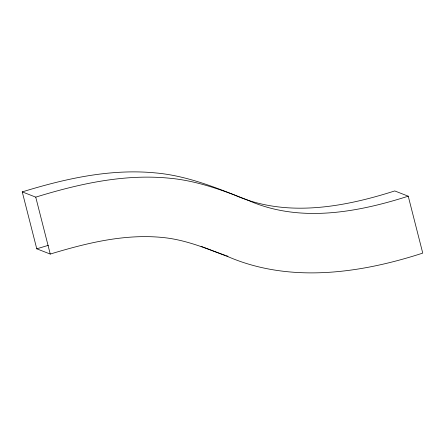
<?xml version="1.0" encoding="UTF-8"?>
<svg xmlns="http://www.w3.org/2000/svg" width="445" height="445" viewBox="0 0 445 445"><rect width="100%" height="100%" fill="white"/><g stroke="black" fill="none" stroke-linecap="round" stroke-linejoin="round"><path stroke-width="0.67" d="M408.237 196.189C356.751 212.638 299.001 223.14 247.77 200.155C222.589 190.176 196.768 180.687 169.59 178.217C124.205 173.695 78.865 183.874 35.739 197.135L22.25 191.89L36.763 248.811L50.252 254.062C86.591 243.048 124.711 233.619 162.976 237.524C185.882 239.777 207.32 248.783 228.608 256.926C290.591 283.354 360.511 273.319 422.75 253.11L408.237 196.189L394.748 190.938C343.256 207.387 285.512 217.889 234.281 194.904C209.1 184.925 183.279 175.436 156.1 172.971C110.716 168.444 65.376 178.623 22.25 191.89M36.763 248.811L48.355 245.334M226.327 255.703L227.974 256.259M223.601 254.763L225.231 255.324M223.062 254.568L215.119 251.681M214.601 251.486L206.97 248.577M201.073 246.308L203.02 247.058M203.51 247.248L206.474 248.388M35.739 197.135L50.252 254.062"/></g></svg>
